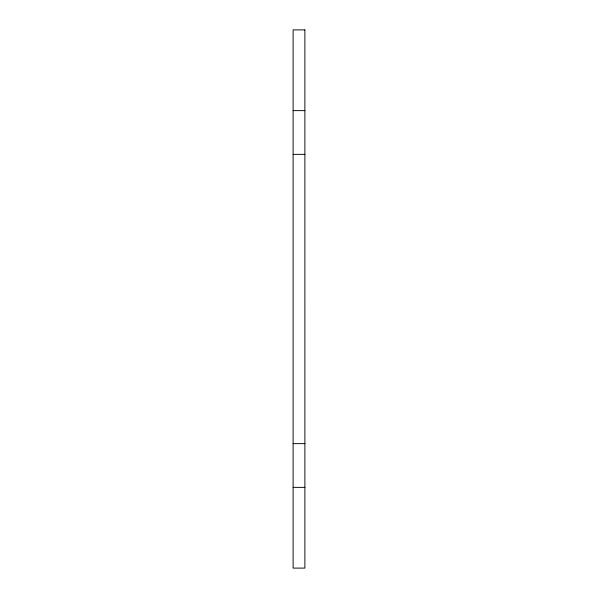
<?xml version="1.0" encoding="UTF-8"?>
<svg xmlns="http://www.w3.org/2000/svg" width="598" height="598" viewBox="0 0 598 598"><rect width="100%" height="100%" fill="white"/><g stroke="black" fill="none" stroke-linecap="round" stroke-linejoin="round"><path stroke-width="0.9" d="M293.11 110.63L304.89 110.63M293.11 154.359L304.89 154.359M293.11 443.641L304.89 443.641M293.11 487.37L304.89 487.37M304.89 29.9L293.11 29.9L293.11 568.1L304.89 568.1L304.883 29.9"/></g></svg>
